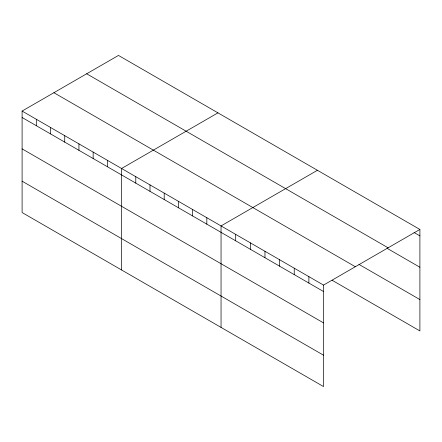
<?xml version="1.0" encoding="UTF-8"?>
<svg xmlns="http://www.w3.org/2000/svg" width="442" height="442" viewBox="0 0 442 442"><rect width="100%" height="100%" fill="white"/><g stroke="black" fill="none" stroke-linecap="round" stroke-linejoin="round"><path stroke-width="0.66" d="M22.1 111.064L323.527 285.096L323.527 386.573L22.1 212.547L22.1 111.064L118.473 55.427L419.9 229.453L419.9 330.936L332.053 280.217M217.945 112.854L121.572 168.496L121.572 269.974M317.417 170.286L221.044 225.923L221.044 327.406M323.527 285.096L419.9 229.453M414.043 232.503L419.9 235.884M86.671 73.786L388.098 247.813M387.104 248.316L419.9 267.25M358.992 264.404L419.9 299.571M53.902 92.704L355.329 266.73M22.1 117.5L323.527 291.527M22.1 148.866L323.527 322.892M22.1 181.181L323.527 355.208M308.886 276.642L308.886 283.073M294.245 268.189L294.245 274.62M279.604 259.736L279.604 266.167M264.962 251.283L264.962 257.714M250.327 242.829L250.327 249.26M235.685 234.376L235.685 240.807M206.834 217.718L206.834 224.155M192.624 209.514L192.624 215.95M178.413 201.309L178.413 207.746M164.203 193.11L164.203 199.541M149.993 184.905L149.993 191.336M135.782 176.701L135.782 183.132M107.362 160.291L107.362 166.722M93.151 152.087L93.151 158.518M78.941 143.882L78.941 150.313M64.731 135.677L64.731 142.109M50.521 127.473L50.521 133.909M36.31 119.268L36.31 125.705"/></g></svg>
